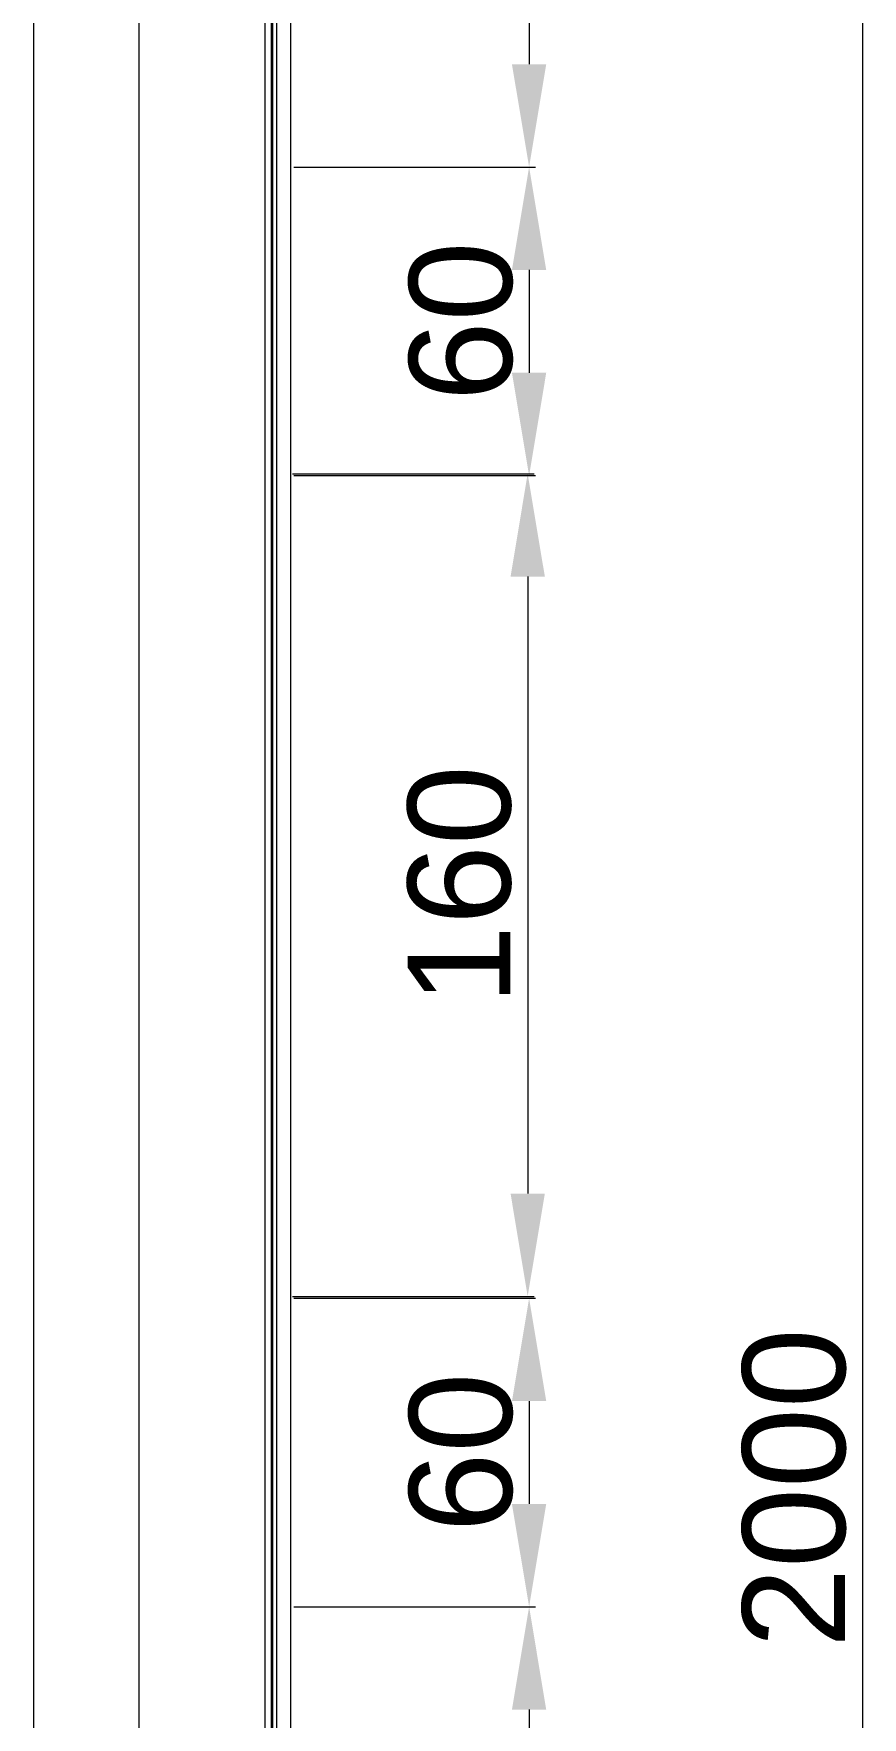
# Model space of a CAD drawing. Header units: millimetres. Extents: x 1359 to 3577, y 1336 to 3557.
# Drawn here: x 3412.1 to 3573.3, y 2360.1 to 2687.5 of the extents above; entities that cross this region are included whole.
import ezdxf

# ---------------------------------------------------------------- set-up
doc = ezdxf.new("R2010")
doc.units = ezdxf.units.MM
doc.layers.add('000-PI-ORMAR', color=2, linetype='Continuous')
doc.layers.add('002-PI-Kabelska kanalica', color=150, linetype='Continuous')
doc.styles.get("Standard").update_dxf_attribs({"font": 'arial.ttf'})

msp = doc.modelspace()

# ---------------------------------------------------------------- linework, layer by layer
at = {"layer": '000-PI-ORMAR', "color": 0, "linetype": 'ByBlock', "lineweight": 0}
msp.add_line((3412.07, 3351.56), (3412.07, 1461.56), dxfattribs=at)
at = {"layer": '002-PI-Kabelska kanalica', "color": 0, "linetype": 'ByBlock', "lineweight": 0}
for p, q in [((3457.07, 3400.66), (3457.07, 1416.16)), ((3458.38, 1416.16), (3458.38, 3400.66)), ((3458.57, 3380.02), (3458.57, 1429.16)), ((3459.35, 3379.96), (3459.35, 1428.96)), ((3462.07, 3379.96), (3462.07, 1428.96)), ((3432.57, 3351.56), (3432.57, 1679.56))]:
    msp.add_line(p, q, dxfattribs=at)
at = {"layer": '002-PI-Kabelska kanalica', "color": 0, "linetype": 'ByBlock', "lineweight": 0, "ltscale": 0.25}
for p, q in [((3573.34, 3383.16), (3573.34, 1426.16)), ((3508.49, 2781.56), (3508.49, 2681.56)), ((3462.7, 2661.56), (3509.74, 2661.56)), ((3462.7, 2661.56), (3509.74, 2661.56)), ((3508.49, 2641.56), (3508.49, 2621.56)), ((3462.42, 2601.93), (3509.46, 2601.93)), ((3462.7, 2601.56), (3509.74, 2601.56)), ((3508.21, 2581.93), (3508.21, 2461.93)), ((3462.42, 2441.93), (3509.46, 2441.93)), ((3462.7, 2441.56), (3509.74, 2441.56)), ((3508.49, 2421.56), (3508.49, 2401.56)), ((3462.7, 2381.56), (3509.74, 2381.56)), ((3462.7, 2381.56), (3509.74, 2381.56)), ((3508.49, 2361.56), (3508.49, 2139.56))]:
    msp.add_line(p, q, dxfattribs=at)
at = {"layer": '002-PI-Kabelska kanalica', "color": 0, "linetype": 'ByBlock', "ltscale": 0.25}
for points in [[(3505.15, 2681.56), (3511.82, 2681.56), (3508.49, 2661.56)], [(3505.15, 2641.56), (3511.82, 2641.56), (3508.49, 2661.56)], [(3505.15, 2621.56), (3511.82, 2621.56), (3508.49, 2601.56)], [(3504.88, 2581.93), (3511.55, 2581.93), (3508.21, 2601.93)], [(3504.88, 2461.93), (3511.55, 2461.93), (3508.21, 2441.93)], [(3505.15, 2421.56), (3511.82, 2421.56), (3508.49, 2441.56)], [(3505.15, 2401.56), (3511.82, 2401.56), (3508.49, 2381.56)], [(3505.15, 2361.56), (3511.82, 2361.56), (3508.49, 2381.56)]]:
    msp.add_solid(points, dxfattribs=at)

# ---------------------------------------------------------------- texts
at = {"layer": '002-PI-Kabelska kanalica', "color": 0, "linetype": 'ByBlock', "lineweight": 0, "ltscale": 0.25, "char_height": 20, "attachment_point": 5, "rotation": 90}
for s, insert in [('60', (3495.27, 2631.56)), ('160', (3495, 2521.93)), ('2000', (3560.13, 2404.66)), ('60', (3495.27, 2411.56))]:
    msp.add_mtext(s, dxfattribs=dict(at, insert=insert))

doc.saveas('drawing.dxf')
